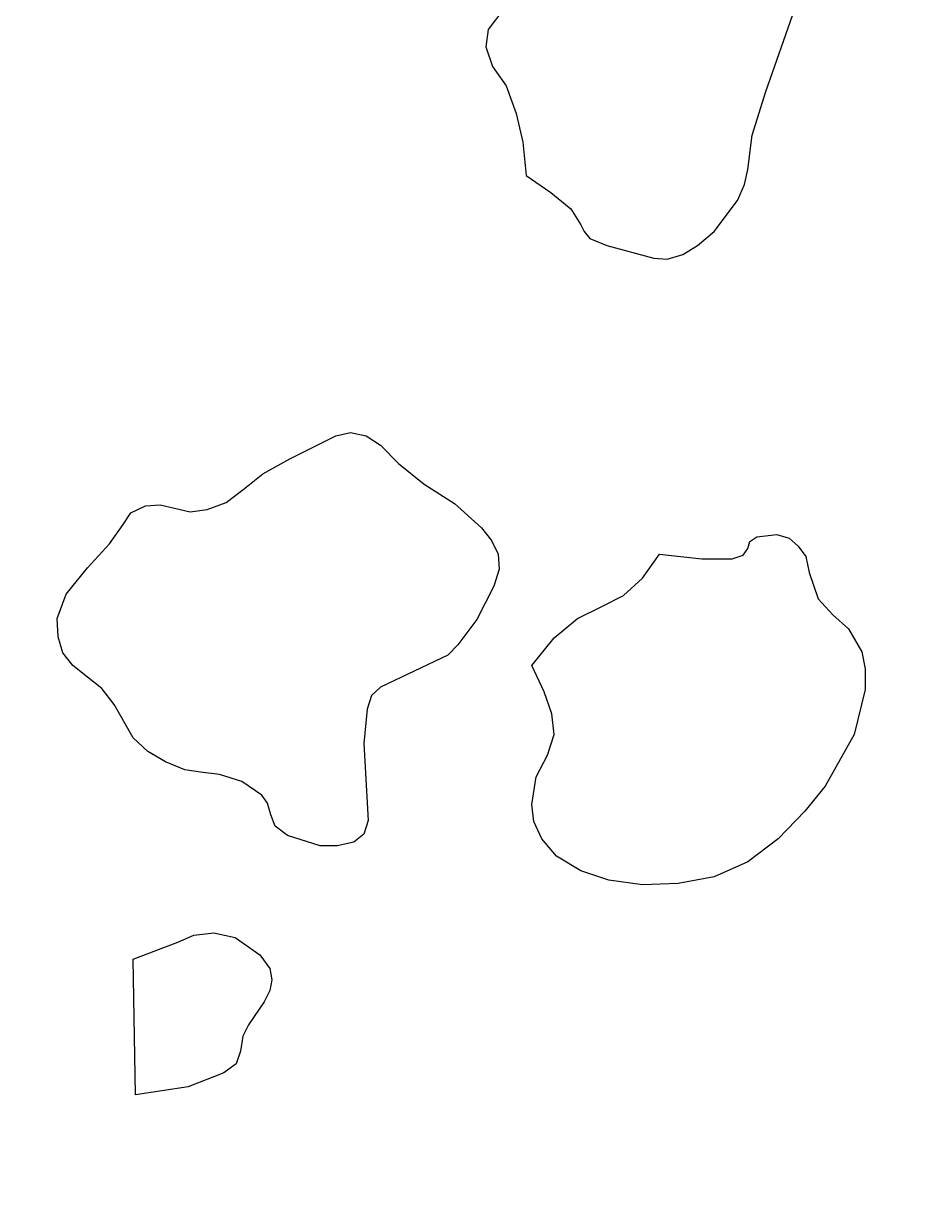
# Model space of a CAD drawing. Header units: centimetres. Extents: x -27 to -21, y -9 to 9.
# Drawn here: x -24.843 to -23.068, y 3.874 to 6.168 of the extents above; entities that cross this region are included whole.
import ezdxf

# ---------------------------------------------------------------- set-up
doc = ezdxf.new("R2010")
doc.units = ezdxf.units.CM
doc.header["$MEASUREMENT"] = 0
doc.layers.add('layer 1', color=7, linetype='Continuous')

msp = doc.modelspace()

# ---------------------------------------------------------------- linework, layer by layer
at = {"layer": 'layer 1', "color": 250, "lineweight": 30}
for points, knots in [([(-21.00043, -8.99444), (-21.00043, -8.99444), (-26.99914, -8.99536), (-26.99914, -8.99536), (-26.99914, -8.99536), (-26.99914, -8.99536), (-26.99914, 9.00077), (-26.99914, 9.00077), (-26.99914, 9.00077), (-26.99914, 9.00077), (-21.00043, 9.00077), (-21.00043, 9.00077), (-21.00043, 9.00077), (-21.00043, 9.00077), (-21.00043, -8.99444), (-21.00043, -8.99444)], [0, 0, 0, 0, 0.2, 0.2, 0.2, 0.2, 0.4, 0.4, 0.4, 0.4, 0.6, 0.6, 0.6, 0.6, 1, 1, 1, 1]), ([(-23.7525, 6.50215), (-23.7525, 6.50215), (-23.7505, 6.50657), (-23.7505, 6.50657), (-23.7505, 6.50657), (-23.7505, 6.50657), (-23.73484, 6.50215), (-23.73484, 6.50215), (-23.73484, 6.50215), (-23.73484, 6.50215), (-23.67985, 6.47486), (-23.67985, 6.47486), (-23.67985, 6.47486), (-23.67985, 6.47486), (-23.61586, 6.44093), (-23.61586, 6.44093), (-23.61586, 6.44093), (-23.61586, 6.44093), (-23.59154, 6.43429), (-23.59154, 6.43429), (-23.59154, 6.43429), (-23.59154, 6.43429), (-23.57387, 6.4365), (-23.57387, 6.4365), (-23.57387, 6.4365), (-23.57387, 6.4365), (-23.54721, 6.44554), (-23.54721, 6.44554), (-23.54721, 6.44554), (-23.54721, 6.44554), (-23.51855, 6.44093), (-23.51855, 6.44093), (-23.51855, 6.44093), (-23.51855, 6.44093), (-23.49222, 6.42747), (-23.49222, 6.42747), (-23.49222, 6.42747), (-23.49222, 6.42747), (-23.48123, 6.40479), (-23.48123, 6.40479), (-23.48123, 6.40479), (-23.48123, 6.40479), (-23.47223, 6.3799), (-23.47223, 6.3799), (-23.47223, 6.3799), (-23.47223, 6.3799), (-23.45257, 6.35058), (-23.45257, 6.35058), (-23.45257, 6.35058), (-23.45257, 6.35058), (-23.42391, 6.32108), (-23.42391, 6.32108), (-23.42391, 6.32108), (-23.42391, 6.32108), (-23.39491, 6.3008), (-23.39491, 6.3008), (-23.39491, 6.3008), (-23.39491, 6.3008), (-23.33559, 6.27129), (-23.33559, 6.27129), (-23.33559, 6.27129), (-23.33559, 6.27129), (-23.32459, 6.26005), (-23.32459, 6.26005), (-23.32459, 6.26005), (-23.32459, 6.26005), (-23.31793, 6.24419), (-23.31793, 6.24419), (-23.31793, 6.24419), (-23.31793, 6.24419), (-23.32226, 6.1968), (-23.32226, 6.1968), (-23.32226, 6.1968), (-23.32226, 6.1968), (-23.37958, 6.0338), (-23.37958, 6.0338), (-23.37958, 6.0338), (-23.37958, 6.0338), (-23.40624, 5.94788), (-23.40624, 5.94788), (-23.40624, 5.94788), (-23.40624, 5.94788), (-23.41491, 5.88003), (-23.41491, 5.88003), (-23.41491, 5.88003), (-23.41491, 5.88003), (-23.42157, 5.85071), (-23.42157, 5.85071), (-23.42157, 5.85071), (-23.42157, 5.85071), (-23.4349, 5.81899), (-23.4349, 5.81899), (-23.4349, 5.81899), (-23.4349, 5.81899), (-23.48123, 5.75796), (-23.48123, 5.75796), (-23.48123, 5.75796), (-23.48123, 5.75796), (-23.51422, 5.73067), (-23.51422, 5.73067), (-23.51422, 5.73067), (-23.51422, 5.73067), (-23.54288, 5.7126), (-23.54288, 5.7126), (-23.54288, 5.7126), (-23.54288, 5.7126), (-23.57387, 5.70357), (-23.57387, 5.70357), (-23.57387, 5.70357), (-23.57387, 5.70357), (-23.6002, 5.70578), (-23.6002, 5.70578), (-23.6002, 5.70578), (-23.6002, 5.70578), (-23.69285, 5.73067), (-23.69285, 5.73067), (-23.69285, 5.73067), (-23.69285, 5.73067), (-23.72617, 5.74432), (-23.72617, 5.74432), (-23.72617, 5.74432), (-23.72617, 5.74432), (-23.73717, 5.75796), (-23.73717, 5.75796), (-23.73717, 5.75796), (-23.73717, 5.75796), (-23.74384, 5.77142), (-23.74384, 5.77142), (-23.74384, 5.77142), (-23.74384, 5.77142), (-23.7635, 5.80314), (-23.7635, 5.80314), (-23.7635, 5.80314), (-23.7635, 5.80314), (-23.80349, 5.83485), (-23.80349, 5.83485), (-23.80349, 5.83485), (-23.80349, 5.83485), (-23.85181, 5.86878), (-23.85181, 5.86878), (-23.85181, 5.86878), (-23.85181, 5.86878), (-23.85848, 5.93424), (-23.85848, 5.93424), (-23.85848, 5.93424), (-23.85848, 5.93424), (-23.87181, 5.99084), (-23.87181, 5.99084), (-23.87181, 5.99084), (-23.87181, 5.99084), (-23.89147, 6.04524), (-23.89147, 6.04524), (-23.89147, 6.04524), (-23.89147, 6.04524), (-23.91813, 6.08359), (-23.91813, 6.08359), (-23.91813, 6.08359), (-23.91813, 6.08359), (-23.93146, 6.12213), (-23.93146, 6.12213), (-23.93146, 6.12213), (-23.93146, 6.12213), (-23.9268, 6.15605), (-23.9268, 6.15605), (-23.9268, 6.15605), (-23.9268, 6.15605), (-23.89614, 6.1968), (-23.89614, 6.1968), (-23.89614, 6.1968), (-23.89614, 6.1968), (-23.88047, 6.21708), (-23.88047, 6.21708), (-23.88047, 6.21708), (-23.88047, 6.21708), (-23.86748, 6.23976), (-23.86748, 6.23976), (-23.86748, 6.23976), (-23.86748, 6.23976), (-23.85848, 6.28955), (-23.85848, 6.28955), (-23.85848, 6.28955), (-23.85848, 6.28955), (-23.86081, 6.36865), (-23.86081, 6.36865), (-23.86081, 6.36865), (-23.86081, 6.36865), (-23.84315, 6.39797), (-23.84315, 6.39797), (-23.84315, 6.39797), (-23.84315, 6.39797), (-23.80549, 6.43429), (-23.80549, 6.43429), (-23.80549, 6.43429), (-23.80549, 6.43429), (-23.76583, 6.47264), (-23.76583, 6.47264), (-23.76583, 6.47264), (-23.76583, 6.47264), (-23.75483, 6.4885), (-23.75483, 6.4885), (-23.75483, 6.4885), (-23.75483, 6.4885), (-23.7525, 6.50215), (-23.7525, 6.50215)], [0, 0, 0, 0, 0.0192308, 0.0192308, 0.0192308, 0.0192308, 0.0384615, 0.0384615, 0.0384615, 0.0384615, 0.0576923, 0.0576923, 0.0576923, 0.0576923, 0.0769231, 0.0769231, 0.0769231, 0.0769231, 0.0961538, 0.0961538, 0.0961538, 0.0961538, 0.1153846, 0.1153846, 0.1153846, 0.1153846, 0.1346154, 0.1346154, 0.1346154, 0.1346154, 0.1538462, 0.1538462, 0.1538462, 0.1538462, 0.1730769, 0.1730769, 0.1730769, 0.1730769, 0.1923077, 0.1923077, 0.1923077, 0.1923077, 0.2115385, 0.2115385, 0.2115385, 0.2115385, 0.2307692, 0.2307692, 0.2307692, 0.2307692, 0.25, 0.25, 0.25, 0.25, 0.2692308, 0.2692308, 0.2692308, 0.2692308, 0.2884615, 0.2884615, 0.2884615, 0.2884615, 0.3076923, 0.3076923, 0.3076923, 0.3076923, 0.3269231, 0.3269231, 0.3269231, 0.3269231, 0.3461538, 0.3461538, 0.3461538, 0.3461538, 0.3653846, 0.3653846, 0.3653846, 0.3653846, 0.3846154, 0.3846154, 0.3846154, 0.3846154, 0.4038462, 0.4038462, 0.4038462, 0.4038462, 0.4230769, 0.4230769, 0.4230769, 0.4230769, 0.4423077, 0.4423077, 0.4423077, 0.4423077, 0.4615385, 0.4615385, 0.4615385, 0.4615385, 0.4807692, 0.4807692, 0.4807692, 0.4807692, 0.5, 0.5, 0.5, 0.5, 0.5192308, 0.5192308, 0.5192308, 0.5192308, 0.5384615, 0.5384615, 0.5384615, 0.5384615, 0.5576923, 0.5576923, 0.5576923, 0.5576923, 0.5769231, 0.5769231, 0.5769231, 0.5769231, 0.5961538, 0.5961538, 0.5961538, 0.5961538, 0.6153846, 0.6153846, 0.6153846, 0.6153846, 0.6346154, 0.6346154, 0.6346154, 0.6346154, 0.6538462, 0.6538462, 0.6538462, 0.6538462, 0.6730769, 0.6730769, 0.6730769, 0.6730769, 0.6923077, 0.6923077, 0.6923077, 0.6923077, 0.7115385, 0.7115385, 0.7115385, 0.7115385, 0.7307692, 0.7307692, 0.7307692, 0.7307692, 0.75, 0.75, 0.75, 0.75, 0.7692308, 0.7692308, 0.7692308, 0.7692308, 0.7884615, 0.7884615, 0.7884615, 0.7884615, 0.8076923, 0.8076923, 0.8076923, 0.8076923, 0.8269231, 0.8269231, 0.8269231, 0.8269231, 0.8461538, 0.8461538, 0.8461538, 0.8461538, 0.8653846, 0.8653846, 0.8653846, 0.8653846, 0.8846154, 0.8846154, 0.8846154, 0.8846154, 0.9038462, 0.9038462, 0.9038462, 0.9038462, 0.9230769, 0.9230769, 0.9230769, 0.9230769, 0.9423077, 0.9423077, 0.9423077, 0.9423077, 0.9615385, 0.9615385, 0.9615385, 0.9615385, 1, 1, 1, 1]), ([(-24.00645, 4.92324), (-24.00645, 4.92324), (-23.98645, 4.94353), (-23.98645, 4.94353), (-23.98645, 4.94353), (-23.98645, 4.94353), (-23.94913, 4.99331), (-23.94913, 4.99331), (-23.94913, 4.99331), (-23.94913, 4.99331), (-23.9158, 5.05895), (-23.9158, 5.05895), (-23.9158, 5.05895), (-23.9158, 5.05895), (-23.9048, 5.09288), (-23.9048, 5.09288), (-23.9048, 5.09288), (-23.9048, 5.09288), (-23.90713, 5.1222), (-23.90713, 5.1222), (-23.90713, 5.1222), (-23.90713, 5.1222), (-23.92047, 5.1493), (-23.92047, 5.1493), (-23.92047, 5.1493), (-23.92047, 5.1493), (-23.94013, 5.17419), (-23.94013, 5.17419), (-23.94013, 5.17419), (-23.94013, 5.17419), (-23.99312, 5.22177), (-23.99312, 5.22177), (-23.99312, 5.22177), (-23.99312, 5.22177), (-24.05277, 5.2603), (-24.05277, 5.2603), (-24.05277, 5.2603), (-24.05277, 5.2603), (-24.10343, 5.30087), (-24.10343, 5.30087), (-24.10343, 5.30087), (-24.10343, 5.30087), (-24.13875, 5.33719), (-24.13875, 5.33719), (-24.13875, 5.33719), (-24.13875, 5.33719), (-24.16741, 5.35526), (-24.16741, 5.35526), (-24.16741, 5.35526), (-24.16741, 5.35526), (-24.19841, 5.36208), (-24.19841, 5.36208), (-24.19841, 5.36208), (-24.19841, 5.36208), (-24.22707, 5.35526), (-24.22707, 5.35526), (-24.22707, 5.35526), (-24.22707, 5.35526), (-24.31771, 5.3099), (-24.31771, 5.3099), (-24.31771, 5.3099), (-24.31771, 5.3099), (-24.3707, 5.28059), (-24.3707, 5.28059), (-24.3707, 5.28059), (-24.3707, 5.28059), (-24.41036, 5.24887), (-24.41036, 5.24887), (-24.41036, 5.24887), (-24.41036, 5.24887), (-24.44335, 5.22398), (-24.44335, 5.22398), (-24.44335, 5.22398), (-24.44335, 5.22398), (-24.48101, 5.21052), (-24.48101, 5.21052), (-24.48101, 5.21052), (-24.48101, 5.21052), (-24.514, 5.20591), (-24.514, 5.20591), (-24.514, 5.20591), (-24.514, 5.20591), (-24.545, 5.21273), (-24.545, 5.21273), (-24.545, 5.21273), (-24.545, 5.21273), (-24.57366, 5.21955), (-24.57366, 5.21955), (-24.57366, 5.21955), (-24.57366, 5.21955), (-24.60232, 5.21716), (-24.60232, 5.21716), (-24.60232, 5.21716), (-24.60232, 5.21716), (-24.63098, 5.2037), (-24.63098, 5.2037), (-24.63098, 5.2037), (-24.63098, 5.2037), (-24.64631, 5.18102), (-24.64631, 5.18102), (-24.64631, 5.18102), (-24.64631, 5.18102), (-24.67297, 5.14266), (-24.67297, 5.14266), (-24.67297, 5.14266), (-24.67297, 5.14266), (-24.71696, 5.09509), (-24.71696, 5.09509), (-24.71696, 5.09509), (-24.71696, 5.09509), (-24.75895, 5.0431), (-24.75895, 5.0431), (-24.75895, 5.0431), (-24.75895, 5.0431), (-24.77661, 4.99552), (-24.77661, 4.99552), (-24.77661, 4.99552), (-24.77661, 4.99552), (-24.77461, 4.95938), (-24.77461, 4.95938), (-24.77461, 4.95938), (-24.77461, 4.95938), (-24.76562, 4.92767), (-24.76562, 4.92767), (-24.76562, 4.92767), (-24.76562, 4.92767), (-24.74562, 4.90278), (-24.74562, 4.90278), (-24.74562, 4.90278), (-24.74562, 4.90278), (-24.71696, 4.8801), (-24.71696, 4.8801), (-24.71696, 4.8801), (-24.71696, 4.8801), (-24.6883, 4.8576), (-24.6883, 4.8576), (-24.6883, 4.8576), (-24.6883, 4.8576), (-24.66397, 4.82589), (-24.66397, 4.82589), (-24.66397, 4.82589), (-24.66397, 4.82589), (-24.62665, 4.76025), (-24.62665, 4.76025), (-24.62665, 4.76025), (-24.62665, 4.76025), (-24.59799, 4.73314), (-24.59799, 4.73314), (-24.59799, 4.73314), (-24.59799, 4.73314), (-24.56266, 4.71286), (-24.56266, 4.71286), (-24.56266, 4.71286), (-24.56266, 4.71286), (-24.525, 4.697), (-24.525, 4.697), (-24.525, 4.697), (-24.525, 4.697), (-24.49401, 4.69239), (-24.49401, 4.69239), (-24.49401, 4.69239), (-24.49401, 4.69239), (-24.45668, 4.68797), (-24.45668, 4.68797), (-24.45668, 4.68797), (-24.45668, 4.68797), (-24.41236, 4.67432), (-24.41236, 4.67432), (-24.41236, 4.67432), (-24.41236, 4.67432), (-24.3727, 4.64722), (-24.3727, 4.64722), (-24.3727, 4.64722), (-24.3727, 4.64722), (-24.3617, 4.63136), (-24.3617, 4.63136), (-24.3617, 4.63136), (-24.3617, 4.63136), (-24.35504, 4.60868), (-24.35504, 4.60868), (-24.35504, 4.60868), (-24.35504, 4.60868), (-24.34637, 4.58619), (-24.34637, 4.58619), (-24.34637, 4.58619), (-24.34637, 4.58619), (-24.32205, 4.56793), (-24.32205, 4.56793), (-24.32205, 4.56793), (-24.32205, 4.56793), (-24.25806, 4.54765), (-24.25806, 4.54765), (-24.25806, 4.54765), (-24.25806, 4.54765), (-24.22473, 4.54765), (-24.22473, 4.54765), (-24.22473, 4.54765), (-24.22473, 4.54765), (-24.19174, 4.55447), (-24.19174, 4.55447), (-24.19174, 4.55447), (-24.19174, 4.55447), (-24.17208, 4.57033), (-24.17208, 4.57033), (-24.17208, 4.57033), (-24.17208, 4.57033), (-24.16308, 4.59743), (-24.16308, 4.59743), (-24.16308, 4.59743), (-24.16308, 4.59743), (-24.17208, 4.749), (-24.17208, 4.749), (-24.17208, 4.749), (-24.17208, 4.749), (-24.16541, 4.81685), (-24.16541, 4.81685), (-24.16541, 4.81685), (-24.16541, 4.81685), (-24.15641, 4.84396), (-24.15641, 4.84396), (-24.15641, 4.84396), (-24.15641, 4.84396), (-24.13875, 4.85982), (-24.13875, 4.85982), (-24.13875, 4.85982), (-24.13875, 4.85982), (-24.00645, 4.92324), (-24.00645, 4.92324)], [0, 0, 0, 0, 0.0172414, 0.0172414, 0.0172414, 0.0172414, 0.0344828, 0.0344828, 0.0344828, 0.0344828, 0.0517241, 0.0517241, 0.0517241, 0.0517241, 0.0689655, 0.0689655, 0.0689655, 0.0689655, 0.0862069, 0.0862069, 0.0862069, 0.0862069, 0.1034483, 0.1034483, 0.1034483, 0.1034483, 0.1206897, 0.1206897, 0.1206897, 0.1206897, 0.137931, 0.137931, 0.137931, 0.137931, 0.1551724, 0.1551724, 0.1551724, 0.1551724, 0.1724138, 0.1724138, 0.1724138, 0.1724138, 0.1896552, 0.1896552, 0.1896552, 0.1896552, 0.2068966, 0.2068966, 0.2068966, 0.2068966, 0.2241379, 0.2241379, 0.2241379, 0.2241379, 0.2413793, 0.2413793, 0.2413793, 0.2413793, 0.2586207, 0.2586207, 0.2586207, 0.2586207, 0.2758621, 0.2758621, 0.2758621, 0.2758621, 0.2931034, 0.2931034, 0.2931034, 0.2931034, 0.3103448, 0.3103448, 0.3103448, 0.3103448, 0.3275862, 0.3275862, 0.3275862, 0.3275862, 0.3448276, 0.3448276, 0.3448276, 0.3448276, 0.362069, 0.362069, 0.362069, 0.362069, 0.3793103, 0.3793103, 0.3793103, 0.3793103, 0.3965517, 0.3965517, 0.3965517, 0.3965517, 0.4137931, 0.4137931, 0.4137931, 0.4137931, 0.4310345, 0.4310345, 0.4310345, 0.4310345, 0.4482759, 0.4482759, 0.4482759, 0.4482759, 0.4655172, 0.4655172, 0.4655172, 0.4655172, 0.4827586, 0.4827586, 0.4827586, 0.4827586, 0.5, 0.5, 0.5, 0.5, 0.5172414, 0.5172414, 0.5172414, 0.5172414, 0.5344828, 0.5344828, 0.5344828, 0.5344828, 0.5517241, 0.5517241, 0.5517241, 0.5517241, 0.5689655, 0.5689655, 0.5689655, 0.5689655, 0.5862069, 0.5862069, 0.5862069, 0.5862069, 0.6034483, 0.6034483, 0.6034483, 0.6034483, 0.6206897, 0.6206897, 0.6206897, 0.6206897, 0.637931, 0.637931, 0.637931, 0.637931, 0.6551724, 0.6551724, 0.6551724, 0.6551724, 0.6724138, 0.6724138, 0.6724138, 0.6724138, 0.6896552, 0.6896552, 0.6896552, 0.6896552, 0.7068966, 0.7068966, 0.7068966, 0.7068966, 0.7241379, 0.7241379, 0.7241379, 0.7241379, 0.7413793, 0.7413793, 0.7413793, 0.7413793, 0.7586207, 0.7586207, 0.7586207, 0.7586207, 0.7758621, 0.7758621, 0.7758621, 0.7758621, 0.7931034, 0.7931034, 0.7931034, 0.7931034, 0.8103448, 0.8103448, 0.8103448, 0.8103448, 0.8275862, 0.8275862, 0.8275862, 0.8275862, 0.8448276, 0.8448276, 0.8448276, 0.8448276, 0.862069, 0.862069, 0.862069, 0.862069, 0.8793103, 0.8793103, 0.8793103, 0.8793103, 0.8965517, 0.8965517, 0.8965517, 0.8965517, 0.9137931, 0.9137931, 0.9137931, 0.9137931, 0.9310345, 0.9310345, 0.9310345, 0.9310345, 0.9482759, 0.9482759, 0.9482759, 0.9482759, 0.9655172, 0.9655172, 0.9655172, 0.9655172, 1, 1, 1, 1]), ([(-23.79683, 4.76707), (-23.79683, 4.76707), (-23.80982, 4.72632), (-23.80982, 4.72632), (-23.80982, 4.72632), (-23.80982, 4.72632), (-23.83215, 4.68336), (-23.83215, 4.68336), (-23.83215, 4.68336), (-23.83215, 4.68336), (-23.84082, 4.62915), (-23.84082, 4.62915), (-23.84082, 4.62915), (-23.84082, 4.62915), (-23.83648, 4.59522), (-23.83648, 4.59522), (-23.83648, 4.59522), (-23.83648, 4.59522), (-23.82115, 4.56129), (-23.82115, 4.56129), (-23.82115, 4.56129), (-23.82115, 4.56129), (-23.79216, 4.52737), (-23.79216, 4.52737), (-23.79216, 4.52737), (-23.79216, 4.52737), (-23.74384, 4.49786), (-23.74384, 4.49786), (-23.74384, 4.49786), (-23.74384, 4.49786), (-23.68852, 4.47979), (-23.68852, 4.47979), (-23.68852, 4.47979), (-23.68852, 4.47979), (-23.62253, 4.47076), (-23.62253, 4.47076), (-23.62253, 4.47076), (-23.62253, 4.47076), (-23.55188, 4.47297), (-23.55188, 4.47297), (-23.55188, 4.47297), (-23.55188, 4.47297), (-23.48123, 4.48662), (-23.48123, 4.48662), (-23.48123, 4.48662), (-23.48123, 4.48662), (-23.41491, 4.51593), (-23.41491, 4.51593), (-23.41491, 4.51593), (-23.41491, 4.51593), (-23.35525, 4.56129), (-23.35525, 4.56129), (-23.35525, 4.56129), (-23.35525, 4.56129), (-23.30227, 4.6155), (-23.30227, 4.6155), (-23.30227, 4.6155), (-23.30227, 4.6155), (-23.26261, 4.66529), (-23.26261, 4.66529), (-23.26261, 4.66529), (-23.26261, 4.66529), (-23.20529, 4.76707), (-23.20529, 4.76707), (-23.20529, 4.76707), (-23.20529, 4.76707), (-23.18329, 4.85539), (-23.18329, 4.85539), (-23.18329, 4.85539), (-23.18329, 4.85539), (-23.18329, 4.89595), (-23.18329, 4.89595), (-23.18329, 4.89595), (-23.18329, 4.89595), (-23.18996, 4.92988), (-23.18996, 4.92988), (-23.18996, 4.92988), (-23.18996, 4.92988), (-23.21628, 4.97524), (-23.21628, 4.97524), (-23.21628, 4.97524), (-23.21628, 4.97524), (-23.24728, 5.00235), (-23.24728, 5.00235), (-23.24728, 5.00235), (-23.24728, 5.00235), (-23.27594, 5.03406), (-23.27594, 5.03406), (-23.27594, 5.03406), (-23.27594, 5.03406), (-23.2936, 5.08606), (-23.2936, 5.08606), (-23.2936, 5.08606), (-23.2936, 5.08606), (-23.30027, 5.11777), (-23.30027, 5.11777), (-23.30027, 5.11777), (-23.30027, 5.11777), (-23.3156, 5.13805), (-23.3156, 5.13805), (-23.3156, 5.13805), (-23.3156, 5.13805), (-23.33326, 5.15391), (-23.33326, 5.15391), (-23.33326, 5.15391), (-23.33326, 5.15391), (-23.35759, 5.16073), (-23.35759, 5.16073), (-23.35759, 5.16073), (-23.35759, 5.16073), (-23.39724, 5.15612), (-23.39724, 5.15612), (-23.39724, 5.15612), (-23.39724, 5.15612), (-23.41058, 5.14709), (-23.41058, 5.14709), (-23.41058, 5.14709), (-23.41058, 5.14709), (-23.41491, 5.13363), (-23.41491, 5.13363), (-23.41491, 5.13363), (-23.41491, 5.13363), (-23.42391, 5.11998), (-23.42391, 5.11998), (-23.42391, 5.11998), (-23.42391, 5.11998), (-23.4459, 5.11316), (-23.4459, 5.11316), (-23.4459, 5.11316), (-23.4459, 5.11316), (-23.50555, 5.11316), (-23.50555, 5.11316), (-23.50555, 5.11316), (-23.50555, 5.11316), (-23.5892, 5.1222), (-23.5892, 5.1222), (-23.5892, 5.1222), (-23.5892, 5.1222), (-23.62253, 5.07481), (-23.62253, 5.07481), (-23.62253, 5.07481), (-23.62253, 5.07481), (-23.65985, 5.04088), (-23.65985, 5.04088), (-23.65985, 5.04088), (-23.65985, 5.04088), (-23.70418, 5.0182), (-23.70418, 5.0182), (-23.70418, 5.0182), (-23.70418, 5.0182), (-23.7505, 4.99552), (-23.7505, 4.99552), (-23.7505, 4.99552), (-23.7505, 4.99552), (-23.79683, 4.95717), (-23.79683, 4.95717), (-23.79683, 4.95717), (-23.79683, 4.95717), (-23.84082, 4.90278), (-23.84082, 4.90278), (-23.84082, 4.90278), (-23.84082, 4.90278), (-23.81649, 4.85078), (-23.81649, 4.85078), (-23.81649, 4.85078), (-23.81649, 4.85078), (-23.80116, 4.80782), (-23.80116, 4.80782), (-23.80116, 4.80782), (-23.80116, 4.80782), (-23.79683, 4.76707), (-23.79683, 4.76707)], [0, 0, 0, 0, 0.0227273, 0.0227273, 0.0227273, 0.0227273, 0.0454545, 0.0454545, 0.0454545, 0.0454545, 0.0681818, 0.0681818, 0.0681818, 0.0681818, 0.0909091, 0.0909091, 0.0909091, 0.0909091, 0.1136364, 0.1136364, 0.1136364, 0.1136364, 0.1363636, 0.1363636, 0.1363636, 0.1363636, 0.1590909, 0.1590909, 0.1590909, 0.1590909, 0.1818182, 0.1818182, 0.1818182, 0.1818182, 0.2045455, 0.2045455, 0.2045455, 0.2045455, 0.2272727, 0.2272727, 0.2272727, 0.2272727, 0.25, 0.25, 0.25, 0.25, 0.2727273, 0.2727273, 0.2727273, 0.2727273, 0.2954545, 0.2954545, 0.2954545, 0.2954545, 0.3181818, 0.3181818, 0.3181818, 0.3181818, 0.3409091, 0.3409091, 0.3409091, 0.3409091, 0.3636364, 0.3636364, 0.3636364, 0.3636364, 0.3863636, 0.3863636, 0.3863636, 0.3863636, 0.4090909, 0.4090909, 0.4090909, 0.4090909, 0.4318182, 0.4318182, 0.4318182, 0.4318182, 0.4545455, 0.4545455, 0.4545455, 0.4545455, 0.4772727, 0.4772727, 0.4772727, 0.4772727, 0.5, 0.5, 0.5, 0.5, 0.5227273, 0.5227273, 0.5227273, 0.5227273, 0.5454545, 0.5454545, 0.5454545, 0.5454545, 0.5681818, 0.5681818, 0.5681818, 0.5681818, 0.5909091, 0.5909091, 0.5909091, 0.5909091, 0.6136364, 0.6136364, 0.6136364, 0.6136364, 0.6363636, 0.6363636, 0.6363636, 0.6363636, 0.6590909, 0.6590909, 0.6590909, 0.6590909, 0.6818182, 0.6818182, 0.6818182, 0.6818182, 0.7045455, 0.7045455, 0.7045455, 0.7045455, 0.7272727, 0.7272727, 0.7272727, 0.7272727, 0.75, 0.75, 0.75, 0.75, 0.7727273, 0.7727273, 0.7727273, 0.7727273, 0.7954545, 0.7954545, 0.7954545, 0.7954545, 0.8181818, 0.8181818, 0.8181818, 0.8181818, 0.8409091, 0.8409091, 0.8409091, 0.8409091, 0.8636364, 0.8636364, 0.8636364, 0.8636364, 0.8863636, 0.8863636, 0.8863636, 0.8863636, 0.9090909, 0.9090909, 0.9090909, 0.9090909, 0.9318182, 0.9318182, 0.9318182, 0.9318182, 0.9545455, 0.9545455, 0.9545455, 0.9545455, 1, 1, 1, 1]), ([(-24.62231, 4.05681), (-24.62231, 4.05681), (-24.51834, 4.07267), (-24.51834, 4.07267), (-24.51834, 4.07267), (-24.51834, 4.07267), (-24.44769, 4.09977), (-24.44769, 4.09977), (-24.44769, 4.09977), (-24.44769, 4.09977), (-24.42369, 4.11784), (-24.42369, 4.11784), (-24.42369, 4.11784), (-24.42369, 4.11784), (-24.41469, 4.14274), (-24.41469, 4.14274), (-24.41469, 4.14274), (-24.41469, 4.14274), (-24.41036, 4.17224), (-24.41036, 4.17224), (-24.41036, 4.17224), (-24.41036, 4.17224), (-24.39936, 4.19473), (-24.39936, 4.19473), (-24.39936, 4.19473), (-24.39936, 4.19473), (-24.36837, 4.24009), (-24.36837, 4.24009), (-24.36837, 4.24009), (-24.36837, 4.24009), (-24.35737, 4.26259), (-24.35737, 4.26259), (-24.35737, 4.26259), (-24.35737, 4.26259), (-24.35304, 4.28305), (-24.35304, 4.28305), (-24.35304, 4.28305), (-24.35304, 4.28305), (-24.35737, 4.30555), (-24.35737, 4.30555), (-24.35737, 4.30555), (-24.35737, 4.30555), (-24.37703, 4.33284), (-24.37703, 4.33284), (-24.37703, 4.33284), (-24.37703, 4.33284), (-24.42569, 4.36677), (-24.42569, 4.36677), (-24.42569, 4.36677), (-24.42569, 4.36677), (-24.46768, 4.3758), (-24.46768, 4.3758), (-24.46768, 4.3758), (-24.46768, 4.3758), (-24.50734, 4.37119), (-24.50734, 4.37119), (-24.50734, 4.37119), (-24.50734, 4.37119), (-24.53833, 4.35773), (-24.53833, 4.35773), (-24.53833, 4.35773), (-24.53833, 4.35773), (-24.62665, 4.3238), (-24.62665, 4.3238), (-24.62665, 4.3238), (-24.62665, 4.3238), (-24.62231, 4.05681), (-24.62231, 4.05681)], [0, 0, 0, 0, 0.0555556, 0.0555556, 0.0555556, 0.0555556, 0.1111111, 0.1111111, 0.1111111, 0.1111111, 0.1666667, 0.1666667, 0.1666667, 0.1666667, 0.2222222, 0.2222222, 0.2222222, 0.2222222, 0.2777778, 0.2777778, 0.2777778, 0.2777778, 0.3333333, 0.3333333, 0.3333333, 0.3333333, 0.3888889, 0.3888889, 0.3888889, 0.3888889, 0.4444444, 0.4444444, 0.4444444, 0.4444444, 0.5, 0.5, 0.5, 0.5, 0.5555556, 0.5555556, 0.5555556, 0.5555556, 0.6111111, 0.6111111, 0.6111111, 0.6111111, 0.6666667, 0.6666667, 0.6666667, 0.6666667, 0.7222222, 0.7222222, 0.7222222, 0.7222222, 0.7777778, 0.7777778, 0.7777778, 0.7777778, 0.8333333, 0.8333333, 0.8333333, 0.8333333, 0.8888889, 0.8888889, 0.8888889, 0.8888889, 1, 1, 1, 1])]:
    msp.add_open_spline(points, degree=3, knots=knots, dxfattribs=at)

doc.saveas('drawing.dxf')
